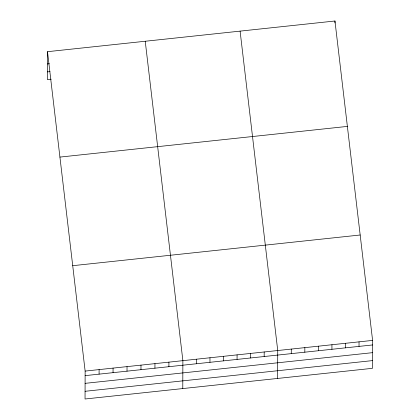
<?xml version="1.0" encoding="UTF-8"?>
<svg xmlns="http://www.w3.org/2000/svg" width="420" height="420" viewBox="0 0 420 420"><rect width="100%" height="100%" fill="white"/><g stroke="black" fill="none" stroke-linecap="round" stroke-linejoin="round"><path stroke-width="0.63" d="M47.502 51.686L85.139 371.091L85.045 399L372.498 368.314L372.598 340.405L334.955 21L47.502 51.686L47.402 79.595L51.214 79.191M99.089 374.152L99.104 369.6M113.048 372.661L113.064 368.109M127.013 371.17L127.029 366.618M140.973 369.679L140.989 365.127M154.938 368.188L154.954 363.636M168.898 366.697L168.913 362.15M182.779 388.568L182.879 360.659L145.236 41.255M196.413 363.757L196.429 359.21M209.963 362.313L209.979 357.767M223.514 360.864L223.529 356.318M237.064 359.42L237.079 354.869M250.619 357.971L250.635 353.425M264.17 356.528L264.185 351.976M277.641 378.441L277.736 350.532L240.098 31.127M291.27 353.635L291.286 349.083M304.826 352.186L304.841 347.639M318.376 350.737L318.392 346.19M331.926 349.293L331.942 344.741M334.95 22.948L334.955 21M345.476 347.844L345.492 343.298M359.026 346.4L359.042 341.849M47.46 63.945L49.361 63.74M47.429 71.888L49.97 71.615M59.924 157.091L347.377 126.404M72.723 265.687L360.176 235.001M85.139 371.091L372.598 340.405M85.123 375.637L372.582 344.951M85.097 383.35L372.556 352.663M85.071 391.293L372.524 360.602"/></g></svg>
